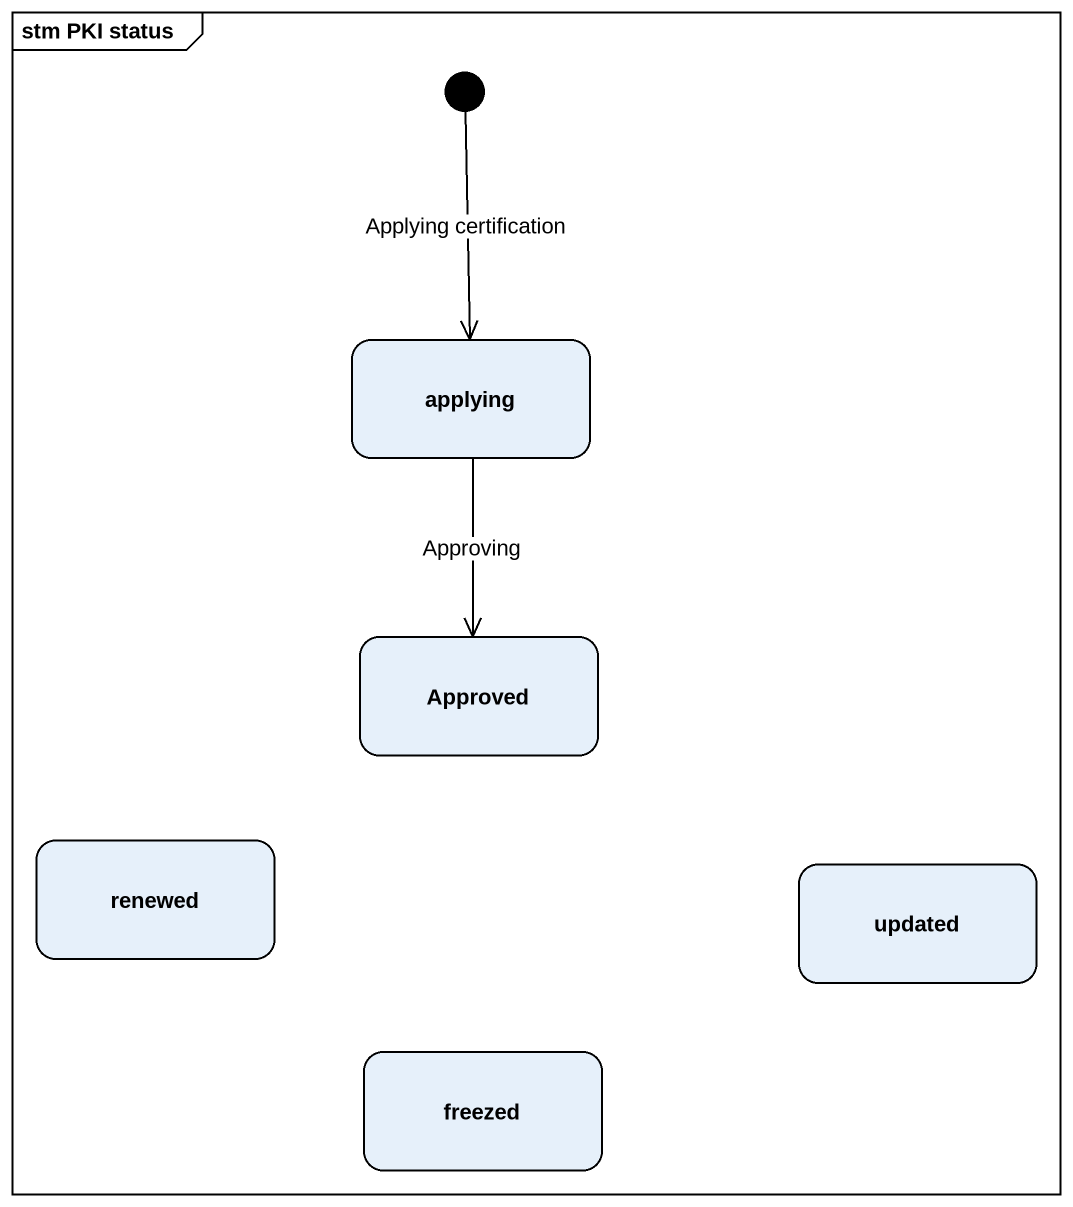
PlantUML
@startuml
mainframe stm PKI status
hide empty description
state applying
state Approved
state renewed
state updated
state freezed
[*] --> applying : Applying certification
applying --> Approved : Approving
@enduml
